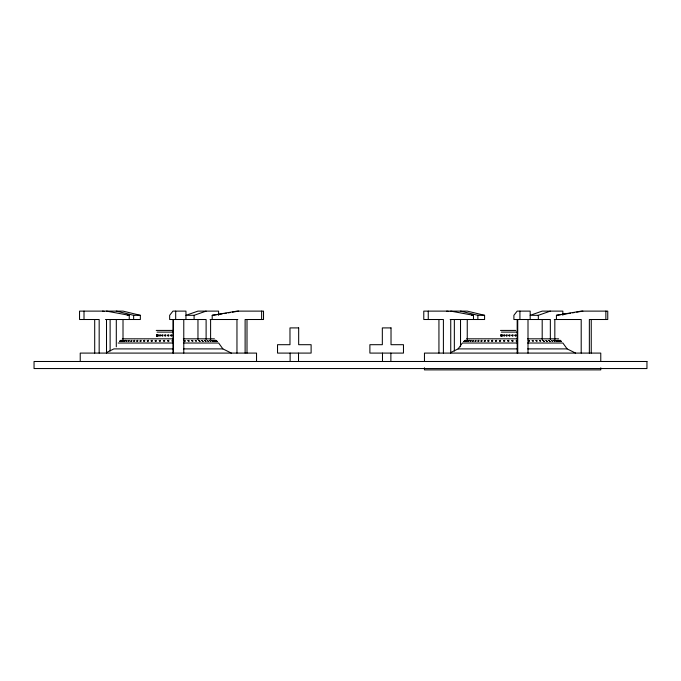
<?xml version="1.0" encoding="UTF-8"?>
<svg xmlns="http://www.w3.org/2000/svg" width="681" height="681" viewBox="0 0 681 681"><rect width="100%" height="100%" fill="white"/><g stroke="black" fill="none" stroke-linecap="round" stroke-linejoin="round"><path stroke-width="1.02" d="M501.131 336.065C501.914 332.541 501.029 338.627 500.986 334.626C500.067 338.534 501.846 332.558 501.293 336.039M156.97 335.256L156.945 336.295L157.149 334.626L156.545 336.295L156.758 334.626L156.979 336.261M120.35 341.479C122.725 338.746 119.907 342.526 120.877 340.977M464.578 341.479L465.787 340.33L464.825 341.266M216.941 341.513C214.779 338.755 217.784 342.509 216.226 340.977M561.178 341.513L559.986 340.33L561.178 341.513L560.165 340.33L560.752 341.13M119.813 341.479L121.014 340.33L119.822 341.513M464.042 341.479L465.242 340.33L464.059 341.513M450.584 352.63L458.117 348.893L462.348 343.02L517.62 343.02M560.625 341.513C558.548 338.874 561.05 342.271 560.122 340.977M121.056 340.866L121.559 340.338L121.031 340.823M120.903 341.019L120.375 341.513M173.323 341.266C171.544 342.458 171.45 339.232 173.272 340.67M106.355 352.63L113.88 348.893L173.425 348.893M218.61 315.312L218.61 311.115L197.967 311.115L185.947 315.312L194.094 315.312L206.113 311.115M562.846 315.312L562.846 311.115L542.195 311.115L530.184 315.312L538.322 315.312L550.342 311.115M517.271 341.462L515.985 340.866L517.185 340.432M212.2 319.508L212.2 315.312L236.962 311.115L263.521 311.115L263.521 319.508L245.117 319.508L245.117 353.09M222.142 313.915L212.2 315.312M224.211 313.566L226.271 313.217M228.339 312.86L230.399 312.511M232.468 312.162L238.656 311.115M556.428 319.508L556.428 315.312L581.199 311.115L607.75 311.115L607.75 319.508L589.354 319.508L589.354 353.09M570.508 313.217L556.428 315.312M572.568 312.86L574.628 312.511M576.696 312.162L582.885 311.115M127.245 315.312L129.245 315.312L129.245 319.508M116.298 311.115L133.638 315.312L140.354 315.312L140.354 319.508L105.47 319.508M471.482 315.312L473.474 315.312L473.474 319.508M460.526 311.115L477.866 315.312L484.591 315.312L484.591 319.508L450.15 319.508M173.332 319.508L169.654 319.508L169.654 315.312L172.948 311.115L185.964 311.115L185.947 319.508M210.054 319.508L237.814 319.508M517.56 319.508L513.891 319.508L513.891 315.312L517.177 311.115L530.193 311.115L530.184 319.508M554.283 319.508L581.199 319.508L581.199 353.09M156.221 330.421L173.485 330.421M500.458 330.421L515.764 330.421M157.073 332.107L173.127 332.107M501.31 332.107L517.364 332.107M122.35 338.823L173.485 338.823M183.325 338.823L214.413 338.823M466.587 338.823L517.577 338.823M527.554 338.823L558.65 338.823M118.119 343.02L173.391 343.02M183.419 343.02L218.652 343.02L222.883 348.893L231.353 353.09M527.647 343.02L562.881 343.02L567.12 348.893L575.581 353.09M183.504 348.893L222.883 348.893M458.117 348.893L517.654 348.893M527.732 348.893L567.12 348.893M559.45 340.33L559.944 340.866M450.737 311.115L473.474 315.312M446.753 311.115L448.822 311.498M106.508 311.115L129.245 315.312M102.516 311.115L104.585 311.498M484.591 315.312L467.251 311.115L423.778 311.115L423.778 319.508L443.399 319.508L443.399 353.09M140.354 315.312L123.014 311.115L79.549 311.115L79.549 319.508L99.171 319.508L99.171 353.09M560.157 341.266L560.625 341.504M215.528 340.466L216.005 340.866M216.388 341.513L215.213 340.33L215.707 340.866M216.933 341.504L215.775 340.338L216.073 340.823M215.894 340.977L216.396 341.504M605.86 311.115L605.86 319.508M600.77 361.492L600.77 353.09L424.459 353.09L424.459 361.492M600.77 367.783L600.77 369.885L424.459 369.885L424.459 367.783M591.244 319.508L591.244 353.09M554.828 319.508L554.828 339.453M550.342 339.453L550.342 319.508L517.73 319.508L517.73 353.09M542.195 319.508L542.195 339.453M538.322 315.312L538.322 319.508M528.005 319.508L528.005 353.09M519.918 311.115L519.918 319.508M517.177 319.508L517.177 353.09M477.866 315.312L477.866 319.508M467.251 319.508L467.251 339.453M460.526 319.508L460.526 346.799M454.346 319.508L454.346 350.996M450.737 319.508L450.737 353.09M438.939 319.508L438.939 353.09M428.247 311.115L428.247 319.508M390.877 353.09L390.877 361.492M382.484 353.09L382.484 361.492M298.516 353.09L298.516 361.492M290.123 353.09L290.123 361.492M261.632 311.115L261.632 319.508M256.541 361.492L256.541 353.09L80.23 353.09L80.23 361.492M247.007 319.508L247.007 353.09M236.962 319.508L236.962 353.09M210.599 319.508L210.599 339.453M206.113 339.453L206.113 319.508L173.493 319.508L173.493 353.09M197.967 319.508L197.967 339.453M194.094 315.312L194.094 319.508M183.776 319.508L183.776 353.09M175.689 311.115L175.689 319.508M172.948 319.508L172.948 353.09M133.638 315.312L133.638 319.508M123.014 319.508L123.014 339.453M116.298 319.508L116.298 346.799M110.118 319.508L110.118 350.996M106.508 319.508L106.508 353.09M94.702 319.508L94.702 353.09M84.01 311.115L84.01 319.508M201.746 340.466L203.074 341.462L201.746 340.466M545.975 340.466L547.303 341.462L545.975 340.466M213.025 340.338L214.234 341.504L213.068 340.33M557.262 340.338L558.463 341.504L557.305 340.33M130.769 341.164C132.361 342.381 132.386 338.806 130.769 341.164M474.997 341.164C476.589 342.381 476.623 338.806 474.997 341.164M124.078 341.3L125.372 340.364L124.078 341.3M468.307 341.3L469.601 340.364L468.307 341.3M157.711 335.452C158.545 338.142 159.073 332.805 157.711 335.452M501.948 335.452C502.774 338.142 503.302 332.805 501.948 335.452M139.988 341.019C141.461 342.79 141.937 338.763 139.988 341.019M484.217 341.019C485.689 342.79 486.166 338.763 484.217 341.019M155.098 340.866C156.502 343.045 157.294 338.9 155.098 340.866M499.335 340.866C500.739 343.045 501.522 338.9 499.335 340.866M170.667 335.231C171.663 338.414 172.94 333.06 170.667 335.231M514.896 335.231C515.9 338.414 517.177 333.06 514.896 335.231M187.973 340.577C189.02 343.028 190.263 339.649 187.973 340.577M532.202 340.577C533.249 343.028 534.491 339.649 532.202 340.577M167.577 335.231C168.59 338.431 170.063 333.035 167.577 335.231M511.814 335.231C512.819 338.431 514.291 333.035 511.814 335.231M128.241 341.164C129.628 342.339 129.892 338.874 128.241 341.164M472.478 341.164C473.865 342.339 474.129 338.874 472.478 341.164M198.639 340.466L200.035 341.377L198.639 340.466M542.868 340.466L544.264 341.377L542.868 340.466M207.186 340.381L208.463 341.462L207.186 340.381M551.414 340.381L552.7 341.462L551.414 340.381M151.114 340.866C152.365 343.037 153.387 338.9 151.114 340.866M495.342 340.866C496.594 343.037 497.615 338.9 495.342 340.866M164.547 335.231C165.474 338.431 167.083 333.026 164.547 335.231M508.784 335.231C509.703 338.431 511.32 333.026 508.784 335.231M136.685 341.019C137.971 342.764 138.694 338.78 136.685 341.019M480.914 341.019C482.199 342.764 482.923 338.78 480.914 341.019M119.643 341.479L120.988 340.364L119.643 341.479M463.88 341.479L465.217 340.364L463.88 341.479M122.503 341.3L123.789 340.432L122.503 341.3M466.732 341.3L468.026 340.432L466.732 341.3M161.78 335.231C162.538 338.406 164.215 333.052 161.78 335.231M506.017 335.231C506.766 338.406 508.443 333.052 506.017 335.231M167.577 340.713C168.675 343.13 170.012 339.181 167.577 340.713M511.806 340.713C512.912 343.13 514.249 339.181 511.806 340.713M159.465 335.231C159.975 338.355 161.635 333.111 159.465 335.231M503.693 335.231C504.212 338.355 505.872 333.111 503.693 335.231M184.083 340.577C185.019 343.045 186.517 339.615 184.083 340.577M528.32 340.577C529.248 343.045 530.746 339.615 528.32 340.577M147.258 340.866C148.339 343.028 149.599 338.9 147.258 340.866M491.486 340.866C492.567 343.028 493.827 338.9 491.486 340.866M126.028 341.164C127.185 342.305 127.781 338.857 126.028 341.164M470.256 341.164C471.422 342.305 472.018 338.857 470.256 341.164M133.621 341.019C134.702 342.739 135.689 338.797 133.621 341.019M477.849 341.019C478.939 342.739 479.918 338.797 477.849 341.019M163.389 340.713C164.351 343.13 165.926 339.172 163.389 340.713M507.626 340.713C508.579 343.13 510.154 339.172 507.626 340.713M195.294 340.466C196.017 342.824 197.677 340.117 195.294 340.466M539.531 340.466C540.246 342.824 541.906 340.117 539.531 340.466M143.555 340.866C144.457 343.011 145.964 338.908 143.555 340.866M487.792 340.866C488.686 343.011 490.192 338.908 487.792 340.866M121.278 341.3L122.452 340.33L121.278 341.3M465.506 341.3L466.681 340.33L465.506 341.3M204.623 340.381L205.909 341.462L204.623 340.381M548.86 340.381L550.146 341.462L548.86 340.381M159.243 340.713C160.044 343.13 161.865 339.164 159.243 340.713M503.48 340.713C504.272 343.13 506.094 339.164 503.48 340.713M211.425 340.338L212.625 341.504L211.485 340.33M555.653 340.338L556.854 341.504L555.653 340.338M191.753 340.466C192.331 342.858 194.272 340.074 191.753 340.466M535.99 340.466C536.56 342.858 538.509 340.074 535.99 340.466M209.484 340.338L210.676 341.504L209.569 340.33M553.721 340.338L554.913 341.504L553.721 340.338M214.319 340.33L215.494 341.504L214.319 340.33M558.548 340.33L559.722 341.504L558.548 340.33M298.67 327.91L289.978 327.91L289.978 344.697L277.533 344.697L277.533 353.09L311.115 353.09L311.115 344.697L298.67 344.697L298.67 327.91M391.022 327.91L382.33 327.91L382.33 344.697L369.885 344.697L369.885 353.09L403.467 353.09L403.467 344.697L391.022 344.697L391.022 327.91M646.95 361.492L34.05 361.492L34.05 368.549L646.95 368.549L646.95 361.492M215.809 340.338L217.128 341.513L215.809 340.338"/></g></svg>
